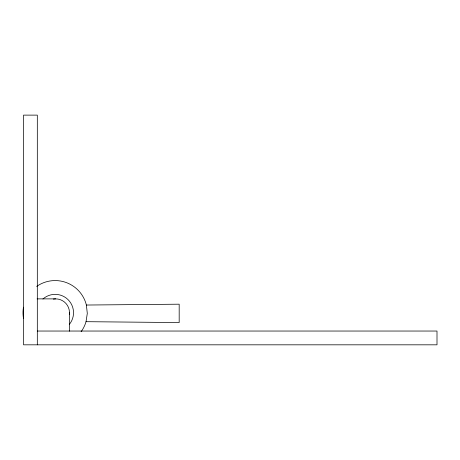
<?xml version="1.0" encoding="UTF-8"?>
<svg xmlns="http://www.w3.org/2000/svg" width="460" height="460" viewBox="0 0 460 460"><rect width="100%" height="100%" fill="white"/><g stroke="black" fill="none" stroke-linecap="round" stroke-linejoin="round"><path stroke-width="0.69" d="M81.121 331.7A32.16 32.16 0 0 0 86.037 321.684L87.302 313.381L86.376 305.037A32.16 32.16 0 0 0 36.668 286.413M86.376 305.037L179.181 304.192L179.181 322.569L86.037 321.684M37.116 298.879L55.694 298.879M37.318 331.039L437 331.039L437 344.822L23.535 344.822L23.535 115.121L37.318 115.121L37.318 344.822M69.477 312.662L69.477 331.24M23.494 318.372A32.16 32.16 0 0 1 23.471 307.188M42.924 299.011A18.377 18.377 0 0 1 67.919 299.512A18.377 18.377 0 0 1 69.282 324.478M53.297 299.092A13.783 13.783 0 0 1 69.356 314.462"/></g></svg>
